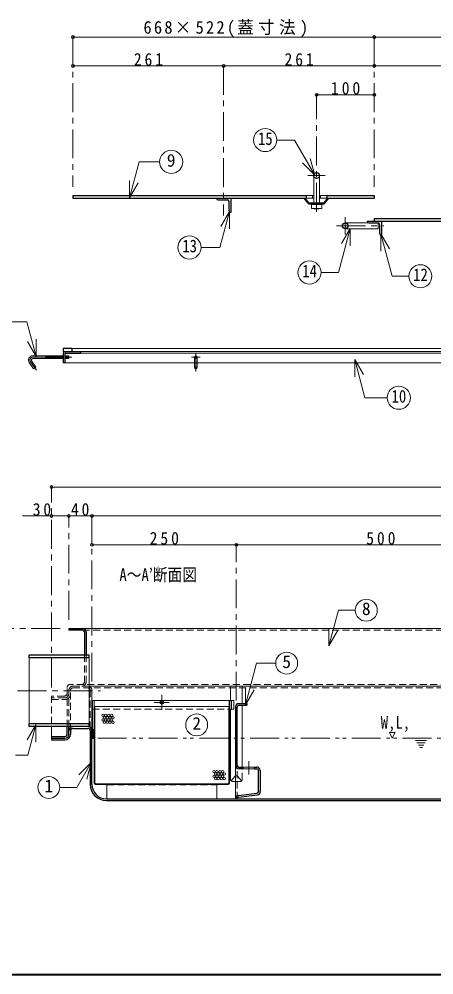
# Model space of a CAD drawing. Units: millimetres at full size, sheet at 1:10. Extents: x -2102 to 1948, y -1411 to 1399.
# Drawn here: x -1183 to -465, y -1411 to 245 of the extents above; entities that cross this region are included whole.
import ezdxf
from ezdxf.enums import TextEntityAlignment as Align

# ---------------------------------------------------------------- set-up
doc = ezdxf.new("R2010")
doc.units = ezdxf.units.MM
doc.header["$LTSCALE"] = 10
doc.header["$PDMODE"] = 32
doc.header["$PDSIZE"] = 5
for name, pattern in [('CHAIN1', [8, 5, -1, 1, -1]), ('DASHED1', [1.8, 1.2, -0.6]), ('DOUBLE_CHAIN1', [8.8, 5, -1, 0.6, -0.6, 0.6, -1])]:
    doc.linetypes.add(name, pattern=pattern)
doc.layers.add('0-0____1', color=4, linetype='Continuous', lineweight=9)
doc.styles.add('ＭＳ ゴシック', font='')
doc.styles.get('ＭＳ ゴシック').set_extended_font_data('MS Gothic')

msp = doc.modelspace()

# ---------------------------------------------------------------- linework, layer by layer
at = {"layer": '0-0____1', "linetype": 'CHAIN1'}
for p, q in [((-1090.14, 213.96), (-1090.14, -45.54)), ((-568.14, 213.96), (-568.14, -45.54)), ((-829.14, 163.96), (-829.14, -95.04)), ((-668.14, -88.54), (-668.14, 113.96)), ((-683.14, -26.04), (-653.14, -26.04)), ((-618.64, -98.04), (-618.64, -128.04)), ((-633.64, -113.04), (-551.64, -113.04)), ((-1159.54, -340.54), (-1092.04, -340.54)), ((-869.64, -340.54), (-884.64, -340.54)), ((-877.14, -333.04), (-877.14, -365.47)), ((-1163.64, -348.41), (-1153.32, -363.14)), ((-1127.14, -912.54), (-1127.14, -565.54)), ((-1097.14, -795.54), (-1097.14, -615.54)), ((-1057.14, -902.54), (-1057.14, -615.54)), ((-807.14, -935.54), (-807.14, -665.54)), ((-1112.14, -810.54), (-1266.14, -810.54)), ((-1266.14, -918.54), (-1042.14, -918.54)), ((-936.14, -925.54), (-936.14, -951.54)), ((-949.14, -938.54), (-923.14, -938.54)), ((-785.64, -1040.54), (-785.64, -1063.54))]:
    msp.add_line(p, q, dxfattribs=at)
at = {"layer": '0-0____1'}
for p, q in [((-568.14, 213.96), (-1090.14, 213.96)), ((-46.14, 213.96), (-568.14, 213.96)), ((-1090.14, 163.96), (-829.14, 163.96)), ((-829.14, 163.96), (-568.14, 163.96)), ((-568.14, 163.96), (-307.14, 163.96)), ((-568.14, 113.96), (-668.14, 113.96)), ((-673.14, -60.54), (-675.14, -60.54)), ((-673.14, -65.04), (-675.14, -65.04)), ((-661.14, -60.54), (-663.14, -60.54)), ((-661.14, -65.04), (-663.14, -65.04)), ((477.86, -325.54), (-1092.14, -325.54)), ((-1137.04, -343.04), (-1137.04, -338.04)), ((-1136.17, -338.04), (-1136.58, -343.04)), ((-1135.17, -338.04), (-1135.58, -343.04)), ((-1134.17, -338.04), (-1134.58, -343.04)), ((-1133.16, -338.04), (-1133.57, -343.04)), ((-1132.16, -338.04), (-1132.57, -343.04)), ((-1131.16, -338.04), (-1131.57, -343.04)), ((-1130.15, -338.04), (-1130.56, -343.04)), ((-1129.15, -338.04), (-1129.56, -343.04)), ((-1128.15, -338.04), (-1128.56, -343.04)), ((-1127.14, -338.04), (-1127.55, -343.04)), ((-1126.14, -338.04), (-1126.55, -343.04)), ((-1125.14, -338.04), (-1125.55, -343.04)), ((-1124.13, -338.04), (-1124.54, -343.04)), ((-1123.13, -338.04), (-1123.54, -343.04)), ((-1122.13, -338.04), (-1122.54, -343.04)), ((-1121.12, -338.04), (-1121.53, -343.04)), ((-1120.12, -338.04), (-1120.53, -343.04)), ((-1119.12, -338.04), (-1119.53, -343.04)), ((-1118.11, -338.04), (-1118.52, -343.04)), ((-1117.11, -338.04), (-1117.52, -343.04)), ((-1116.11, -338.04), (-1116.52, -343.04)), ((-1115.1, -338.04), (-1115.51, -343.04)), ((-1114.1, -338.04), (-1114.51, -343.04)), ((-1113.1, -338.04), (-1113.51, -343.04)), ((-1112.09, -338.04), (-1112.5, -343.04)), ((-1111.09, -338.04), (-1111.5, -343.04)), ((-1110.09, -338.04), (-1110.5, -343.04)), ((-1109.08, -338.04), (-1109.49, -343.04)), ((-1108.08, -338.04), (-1108.49, -343.04)), ((-1107.14, -338.88), (-1107.49, -343.04)), ((-1104.07, -338.04), (-1104.14, -339)), ((-1103.06, -338.04), (-1103.47, -343.04)), ((-1102.06, -338.04), (-1102.47, -343.04)), ((-1101.06, -338.04), (-1101.47, -343.04)), ((-1100.05, -338.04), (-1100.46, -343.04)), ((-1099.05, -338.04), (-1099.46, -343.04)), ((-1098.05, -338.04), (-1098.46, -343.04)), ((-1097.04, -338.04), (-1097.45, -343.04)), ((282.86, -350.54), (-1104.14, -350.54)), ((-879.64, -350.54), (-879.64, -359.04)), ((-874.64, -350.54), (-874.64, -359.04)), ((-1127.14, -565.54), (512.86, -565.54)), ((-1177.14, -615.54), (-1097.14, -615.54)), ((-1073.14, -810.54), (458.86, -810.54)), ((-1062.14, -910.54), (449.86, -910.54)), ((-1053.14, -935.54), (-819.14, -935.54)), ((-1052.14, -945.54), (-820.14, -945.54))]:
    msp.add_line(p, q, dxfattribs=at)
at = {"layer": '0-0____1', "color": 7, "lineweight": 18}
for p, q in [((-671.29, -25.2), (-679.06, 3.77)), ((-991.92, -64.43), (-975.24, -2.21)), ((-975.24, -2.21), (-939.91, -2.21)), ((-671.29, -25.2), (-692.5, -3.99)), ((-673.14, -26.04), (-673.14, -73.54)), ((-663.14, -26.04), (-663.14, -73.54)), ((-991.92, -64.43), (-991.92, -34.43)), ((-991.92, -64.43), (-976.92, -38.45)), ((-686.14, -65.04), (-675.14, -65.04)), ((-650.14, -65.04), (-661.14, -65.04)), ((-677.14, -76.04), (-659.14, -76.04)), ((-677.14, -83.04), (-677.14, -76.04)), ((-673.14, -75.04), (-673.14, -75.64)), ((-672.14, -75.54), (-664.14, -75.54)), ((-664.14, -75.54), (-668.14, -76.04)), ((-668.14, -76.04), (-668.14, -83.04)), ((-659.14, -76.04), (-664.14, -75.54)), ((-663.14, -75.04), (-663.14, -75.64)), ((-659.14, -83.04), (-659.14, -76.04)), ((-819.13, -88.2), (-835.83, -150.53)), ((-819.13, -88.2), (-834.13, -114.18)), ((-819.13, -88.2), (-819.13, -118.2)), ((-677.14, -83.04), (-659.14, -83.04)), ((-677.14, -83.04), (-672.14, -83.54)), ((-672.14, -83.54), (-668.14, -83.04)), ((-668.14, -83.04), (-664.14, -83.54)), ((-618.64, -108.04), (-577.64, -108.04)), ((-609.71, -117.65), (-630.14, -193.89)), ((-609.71, -117.65), (-624.71, -143.63)), ((-609.71, -117.65), (-609.71, -147.65)), ((-556.82, -126.95), (-556.82, -156.95)), ((-556.82, -126.95), (-541.82, -152.94)), ((-868.2, -150.53), (-835.83, -150.53)), ((-660.41, -193.89), (-630.14, -193.89)), ((-1206.97, -279.29), (-1169.79, -279.29)), ((-1153.72, -339.26), (-1169.79, -279.29)), ((-1153.72, -339.26), (-1168.72, -313.28)), ((-1153.72, -339.26), (-1153.72, -309.26)), ((-1077.14, -330.54), (462.86, -330.54)), ((-1161.59, -346.98), (-1154.14, -357.61)), ((-1159.54, -338.04), (-1107.14, -338.04)), ((-1159.54, -343.04), (-1107.14, -343.04)), ((-1104.14, -338.04), (-1097.04, -338.04)), ((-1104.14, -343.04), (-1097.04, -343.04)), ((-1097.04, -343.04), (-1097.04, -338.04)), ((-1077.14, -333.54), (462.86, -333.54)), ((-602, -344.81), (-587, -370.79)), ((-602, -344.81), (-602, -374.81)), ((-602, -344.81), (-584.29, -410.9)), ((-1165.68, -349.84), (-1158.24, -360.47)), ((-1154.14, -357.61), (-1158.24, -360.47)), ((-584.29, -410.9), (-545.7, -410.9)), ((-646.82, -840.29), (-646.82, -810.29)), ((-646.82, -840.29), (-631.82, -814.31)), ((-1166.14, -861.27), (-1166.14, -975.82)), ((-1062.14, -975.82), (-1062.14, -861.27)), ((-791.35, -942.52), (-772.1, -870.65)), ((-738.88, -870.65), (-772.1, -870.65)), ((-817.05, -935.54), (-817.05, -910.54)), ((-797.24, -910.54), (-797.24, -940.54)), ((-1057.14, -987.54), (-1057.14, -917.54)), ((-791.35, -942.52), (-791.35, -912.52)), ((-791.35, -942.52), (-776.35, -916.54)), ((-1056.14, -935.54), (-1053.14, -935.54)), ((-1056.14, -935.54), (-1056.14, -985.54)), ((-1053.14, -985.54), (-1053.14, -935.54)), ((-816.14, -935.54), (-811.14, -935.54)), ((-797.24, -1050.54), (-797.24, -943.54)), ((-1053.14, -945.54), (-1052.14, -945.54)), ((-1052.14, -1078.54), (-1052.14, -945.54)), ((-820.14, -945.54), (-819.14, -945.54)), ((-820.14, -1078.54), (-820.14, -945.54)), ((-819.14, -1078.54), (-819.14, -950.54)), ((-817.05, -1072.54), (-817.05, -950.54)), ((-816.14, -950.54), (-811.14, -950.54)), ((-1154.06, -977.54), (-1169.06, -1003.53)), ((-1154.06, -977.54), (-1168.09, -1029.9)), ((-1154.06, -977.54), (-1154.06, -1007.54)), ((-1127.14, -997.54), (-1127.14, -980.54)), ((-1053.14, -1078.54), (-1053.14, -1000.54)), ((-1189.41, -1029.9), (-1168.09, -1029.9)), ((-1058.44, -1042.65), (-1083.39, -1085.87)), ((-1058.44, -1042.65), (-1079.65, -1063.86)), ((-1058.44, -1042.65), (-1066.2, -1071.62)), ((-808.64, -1047.54), (-808.64, -1105.54)), ((-795.64, -1050.54), (-775.64, -1050.54)), ((-775.64, -1053.54), (-795.64, -1053.54)), ((-816.17, -1074.66), (-809.28, -1066.43)), ((-808.64, -1075.54), (-814.05, -1075.54)), ((-1112.88, -1085.87), (-1083.39, -1085.87)), ((-821.14, -1079.54), (-1051.14, -1079.54)), ((-821.14, -1080.54), (-1051.14, -1080.54)), ((-1031.14, -1080.54), (-1031.14, -1105.54)), ((-841.14, -1080.54), (-841.14, -1105.54))]:
    msp.add_line(p, q, dxfattribs=at)
at = {"layer": '0-0____1', "color": 5, "lineweight": 25}
for p, q in [((-1090.14, -60.54), (-1090.14, -65.04)), ((-1090.14, -60.54), (-686.14, -60.54)), ((-1090.14, -65.04), (-686.14, -65.04)), ((-816.64, -65.04), (-816.64, -90.04)), ((-682.55, -73.92), (-689.64, -65.04)), ((-681.37, -72.98), (-687.72, -65.04)), ((-686.14, -60.54), (-686.14, -65.04)), ((-654.92, -72.98), (-648.57, -65.04)), ((-653.74, -73.92), (-646.64, -65.04)), ((-650.14, -60.54), (-568.14, -60.54)), ((-568.14, -60.54), (-568.14, -65.04)), ((-838.64, -68.04), (-822.64, -68.04)), ((-819.64, -87.04), (-819.64, -71.04)), ((-656.09, -73.54), (-680.2, -73.54)), ((-680.2, -75.04), (-656.09, -75.04)), ((-580.64, -105.04), (-46.14, -105.04)), ((-577.64, -108.04), (-561.64, -108.04)), ((-568.14, -100.54), (-46.14, -100.54)), ((-568.14, -100.54), (-568.14, -105.04)), ((-558.64, -127.04), (-558.64, -111.04)), ((-555.64, -105.04), (-555.64, -130.04)), ((-1107.14, -325.54), (-1107.14, -330.54)), ((-1092.14, -325.54), (-1107.14, -325.54)), ((-1107.14, -330.54), (-1077.14, -330.54)), ((-1092.14, -325.54), (-1092.14, -330.54)), ((-1077.14, -330.54), (-1077.14, -333.54)), ((-1107.14, -333.54), (-1107.14, -350.54)), ((-1104.14, -334.54), (-1104.14, -350.54)), ((-1103.14, -333.54), (-1077.14, -333.54)), ((-1104.14, -350.54), (-1107.14, -350.54)), ((-1097.14, -810.54), (-1097.14, -813.54)), ((-1097.14, -810.54), (-1073.14, -810.54)), ((-1073.14, -813.54), (-1097.14, -813.54)), ((-1070.14, -816.54), (-1070.14, -856.54)), ((-1067.14, -816.54), (-1067.14, -856.54)), ((-1062.14, -856.54), (-1166.14, -856.54)), ((-1166.14, -861.27), (-1166.14, -856.54)), ((-1062.14, -861.27), (-1062.14, -856.54)), ((-1062.14, -861.27), (-1166.14, -861.27)), ((-819.14, -950.54), (-819.14, -935.54)), ((-819.14, -935.54), (-816.14, -935.54)), ((-816.14, -935.54), (-816.14, -950.54)), ((-802.64, -943.54), (-788.64, -943.54)), ((-819.14, -950.54), (-816.14, -950.54)), ((-808.64, -946.54), (-808.64, -1047.54)), ((-805.64, -1047.54), (-805.64, -946.54)), ((-1062.14, -975.82), (-1166.14, -975.82)), ((-1166.14, -980.54), (-1166.14, -975.82)), ((-1062.14, -980.54), (-1062.14, -975.82)), ((-1062.14, -980.54), (-1166.14, -980.54)), ((-1100.14, -993.54), (-1100.14, -980.54)), ((-1097.14, -993.54), (-1097.14, -980.54)), ((-1094.14, -987.54), (-1094.14, -993.54)), ((-1090.14, -983.54), (-1064.14, -983.54)), ((-1060.14, -987.54), (-1060.14, -1080.54)), ((-1057.14, -1080.54), (-1057.14, -987.54)), ((-1056.14, -985.54), (-1056.14, -1000.54)), ((-1056.14, -985.54), (-1053.14, -985.54)), ((-1127.14, -997.54), (-1127.14, -1003.54)), ((-1127.14, -997.54), (-1104.14, -997.54)), ((-1127.14, -1000.54), (-1104.14, -1000.54)), ((-1127.14, -1003.54), (-1104.14, -1003.54)), ((-802.64, -1050.54), (-795.64, -1050.54)), ((-795.64, -1053.54), (-802.64, -1053.54)), ((-795.64, -1050.54), (-795.64, -1053.54)), ((-775.64, -1050.54), (-775.64, -1053.54)), ((-775.64, -1050.54), (-771.64, -1050.54)), ((-775.64, -1053.54), (-771.64, -1053.54)), ((-768.64, -1092.88), (-768.64, -1056.54)), ((-765.64, -1056.54), (-765.64, -1092.88)), ((-1032.14, -1105.54), (417.86, -1105.54)), ((-1032.14, -1108.54), (417.86, -1108.54)), ((-803.34, -1099.58), (-771.3, -1095.86)), ((-802.99, -1102.56), (-770.95, -1098.84))]:
    msp.add_line(p, q, dxfattribs=at)
at = {"layer": '0-0____1', "linetype": 'DASHED1'}
for p, q in [((-674.14, -73.54), (-674.14, -75.04)), ((-673.14, -73.54), (-673.14, -75.04)), ((-663.14, -73.54), (-663.14, -75.04)), ((-662.14, -73.54), (-662.14, -75.04)), ((-879.64, -350.54), (-879.64, -340.54)), ((-874.64, -350.54), (-874.64, -340.54)), ((-1056.14, -950.54), (-819.14, -950.54)), ((-797.24, -1072.54), (-797.24, -1050.54)), ((-800.24, -1075.54), (-808.64, -1075.54)), ((-805.01, -1066.43), (-798.12, -1074.66)), ((-1031.14, -1081.54), (-841.14, -1081.54))]:
    msp.add_line(p, q, dxfattribs=at)
at = {"layer": '0-0____1', "color": 7, "linetype": 'DASHED1', "lineweight": 18}
for p, q in [((-1073.14, -813.54), (458.86, -813.54)), ((-1070.14, -856.54), (-1070.14, -902.54)), ((-1067.14, -856.54), (-1067.14, -902.54)), ((458.86, -907.54), (-1095.14, -907.54)), ((-1090.14, -910.54), (-1062.14, -910.54)), ((-1100.14, -980.54), (-1100.14, -912.54)), ((-1097.14, -980.54), (-1097.14, -917.54)), ((-1094.14, -987.54), (-1094.14, -917.54)), ((-1090.14, -913.54), (449.86, -913.54)), ((-1060.14, -917.54), (-1060.14, -987.54)), ((-1105.14, -927.54), (-1127.14, -927.54)), ((-1127.14, -927.54), (-1127.14, -980.54)), ((-1104.14, -930.54), (-1127.14, -930.54)), ((-1127.14, -933.54), (-1104.14, -933.54)), ((-805.64, -1105.54), (-805.64, -1047.54))]:
    msp.add_line(p, q, dxfattribs=at)
at = {"layer": '0-0____1', "linetype": 'DOUBLE_CHAIN1'}
for p, q in [((-1047.14, -1000.54), (284.86, -1000.54)), ((-496.65, -1004.54), (-477.45, -1004.54)), ((-494.25, -1008.54), (-479.85, -1008.54)), ((-491.85, -1012.54), (-482.25, -1012.54)), ((-489.45, -1016.54), (-484.65, -1016.54))]:
    msp.add_line(p, q, dxfattribs=at)
at = {"layer": '0-0____1', "color": 1, "lineweight": 40}
msp.add_line((1947.86, -1410.54), (-2102.14, -1410.54), dxfattribs=at)
at = {"layer": '0-0____1', "color": 7, "lineweight": 18}
for points in [[(-671.29, -25.2), (-706.33, 35.49), (-737.09, 35.49)], [(-686.14, -60.54), (-675.14, -60.54), (-675.14, -65.04)], [(-650.14, -60.54), (-661.14, -60.54), (-661.14, -65.04)], [(-668.14, -76.04), (-672.14, -75.54), (-677.14, -76.04)], [(-672.14, -83.54), (-664.14, -83.54), (-659.14, -83.04)], [(-618.64, -118.04), (-561.64, -118.04), (-561.64, -108.04)], [(-556.82, -126.95), (-537.14, -200.37), (-508.38, -200.37)], [(-646.82, -840.29), (-630.37, -778.9), (-601.05, -778.9)], [(-811.14, -935.54), (-811.14, -936.68), (-811.14, -950.54)]]:
    msp.add_lwpolyline(points, dxfattribs=at)
at = {"layer": '0-0____1', "color": 5, "lineweight": 25}
for points in [[(-650.14, -60.54), (-650.14, -65.04), (-568.14, -65.04)], [(-802.64, -940.54), (-788.64, -940.54), (-788.64, -943.54)], [(-1056.14, -1000.54), (-1053.14, -1000.54), (-1053.14, -985.54)]]:
    msp.add_lwpolyline(points, dxfattribs=at)
at = {"layer": '0-0____1'}
for points in [[(-1097.14, -615.54), (-1057.14, -615.54), (442.86, -615.54)], [(-1057.14, -665.54), (-807.14, -665.54), (-307.14, -665.54)]]:
    msp.add_lwpolyline(points, dxfattribs=at)
msp.add_lwpolyline([(-542.05, -990.54), (-532.05, -990.54), (-537.05, -1000.54)], close=True, dxfattribs=at)
at = {"layer": '0-0____1', "color": 7, "lineweight": 18}
for centre, radius in [((-757.09, 35.49), 20), ((-919.91, -2.21), 20), ((-888.2, -150.53), 20), ((-680.41, -193.89), 20), ((-488.38, -200.37), 20), ((-525.7, -410.9), 20), ((-582.05, -778.9), 19), ((-719.88, -870.65), 19), ((-875.73, -977.54), 19), ((-1131.88, -1085.87), 19)]:
    msp.add_circle(centre, radius, dxfattribs=at)
at = {"layer": '0-0____1', "color": 5, "lineweight": 25}
for centre, radius in [((-668.14, -26.04), 5), ((-618.64, -113.04), 5), ((-936.14, -938.54), 3)]:
    msp.add_circle(centre, radius, dxfattribs=at)
at = {"layer": '0-0____1'}
for centre, radius in [((-877.14, -340.54), 2.5), ((-1038.14, -961), 2), ((-1033.14, -961), 2), ((-1028.14, -961), 2), ((-1023.14, -961), 2), ((-1038.14, -969), 2), ((-1035.64, -965), 2), ((-1035.64, -973), 2), ((-1033.14, -969), 2), ((-1030.64, -965), 2), ((-1030.64, -973), 2), ((-1028.14, -969), 2), ((-1025.64, -965), 2), ((-1025.64, -973), 2), ((-1023.14, -969), 2), ((-1020.64, -965), 2), ((-1020.64, -973), 2), ((-845.58, -1058.43), 2), ((-840.58, -1058.43), 2), ((-835.58, -1058.43), 2), ((-830.58, -1058.43), 2), ((-845.58, -1066.43), 2), ((-843.08, -1062.43), 2), ((-843.08, -1070.43), 2), ((-840.58, -1066.43), 2), ((-838.08, -1062.43), 2), ((-838.08, -1070.43), 2), ((-835.58, -1066.43), 2), ((-833.08, -1062.43), 2), ((-833.08, -1070.43), 2), ((-830.58, -1066.43), 2), ((-828.08, -1062.43), 2), ((-828.08, -1070.43), 2)]:
    msp.add_circle(centre, radius, dxfattribs=at)
at = {"layer": '0-0____1', "color": 5, "lineweight": 25}
for centre, radius, start, end in [((-838.64, -65.04), 3, 180, 270), ((-822.64, -71.04), 3, 0, 90), ((-680.2, -72.04), 3, 218.65981, 270), ((-680.2, -72.04), 1.5, 218.65981, 270), ((-656.09, -72.04), 1.5, 270, 321.34019), ((-656.09, -72.04), 3, 270, 321.34019), ((-816.64, -87.04), 3, 180, 270), ((-577.64, -105.04), 3, 180, 270), ((-561.64, -111.04), 3, 0, 90), ((-555.64, -127.04), 3, 180, 270), ((-1104.14, -333.54), 3, 90, 180), ((-1103.14, -334.54), 1, 90, 180), ((-1073.14, -816.54), 6, 0, 90), ((-1073.14, -816.54), 3, 0, 90), ((-802.64, -946.54), 6, 90, 180), ((-802.64, -946.54), 3, 90, 180), ((-1090.14, -987.54), 7, 90, 180), ((-1090.14, -987.54), 4, 90, 180), ((-1064.14, -987.54), 7, 0, 90), ((-1064.14, -987.54), 4, 0, 90), ((-1104.14, -993.54), 7, 270, 0), ((-1104.14, -993.54), 10, 270, 0), ((-1104.14, -993.54), 4, 270, 0), ((-802.64, -1047.54), 6, 180, 270), ((-802.64, -1047.54), 3, 180, 270), ((-771.64, -1056.54), 6, 0, 90), ((-771.64, -1056.54), 3, 0, 90), ((-1032.14, -1080.54), 28, 180, 270), ((-1032.14, -1080.54), 25, 180, 270), ((-802.64, -1105.54), 6, 96.63251, 180), ((-802.64, -1105.54), 3, 96.63251, 180), ((-771.64, -1092.88), 3, 276.63251, 360), ((-771.64, -1092.88), 6, 276.63251, 360)]:
    msp.add_arc(centre, radius, start, end, dxfattribs=at)
at = {"layer": '0-0____1', "color": 7, "lineweight": 18}
for centre, radius, start, end in [((-1159.54, -345.54), 7.5, 90, 215), ((-1159.54, -345.54), 2.5, 90, 215), ((-1064.14, -917.54), 7, 0, 73.39845), ((-814.05, -1072.54), 3, 180, 270), ((-807.14, -1068.54), 3, 120, 135.27973), ((-1051.14, -1078.54), 2, 180, 270), ((-1051.14, -1078.54), 1, 180, 270), ((-821.14, -1078.54), 1, 270, 0), ((-821.14, -1078.54), 2, 270, 0)]:
    msp.add_arc(centre, radius, start, end, dxfattribs=at)
at = {"layer": '0-0____1', "linetype": 'CHAIN1'}
msp.add_arc((-1159.54, -345.54), 5, 90, 215, dxfattribs=at)
at = {"layer": '0-0____1', "color": 7, "linetype": 'DASHED1', "lineweight": 18}
for centre, radius, start, end in [((-1095.14, -912.54), 5, 90, 180), ((-1090.14, -917.54), 7, 90, 180), ((-1075.14, -902.54), 8, 270, 0), ((-1075.14, -902.54), 5, 270, 0), ((-1064.14, -917.54), 7, 73.39845, 90), ((-1105.14, -922.54), 5, 270, 0), ((-1104.14, -923.54), 10, 270, 0), ((-1104.14, -923.54), 7, 270, 0), ((-1090.14, -917.54), 4, 90, 180), ((-1064.14, -917.54), 4, 0, 90)]:
    msp.add_arc(centre, radius, start, end, dxfattribs=at)
at = {"layer": '0-0____1', "linetype": 'DASHED1'}
for centre, start, end in [((-807.14, -1068.54), 44.72027, 120), ((-800.24, -1072.54), 270, 0)]:
    msp.add_arc(centre, 3, start, end, dxfattribs=at)
at = {"layer": '0-0____1'}
msp.add_ellipse((-877.14, -359.03), major_axis=(2.5, 0), ratio=0.57, dxfattribs=at)
for p in [(-1090.14, 213.96), (-568.14, 213.96), (-1090.14, 163.96), (-829.14, 163.96), (-568.14, 163.96), (-668.14, 113.96), (-568.14, 113.96), (-1127.14, -565.54), (-1127.14, -615.54), (-1097.14, -615.54), (-1057.14, -615.54), (-1057.14, -665.54), (-807.14, -665.54)]:
    msp.add_point(p, dxfattribs=at)

# ---------------------------------------------------------------- texts
at = {"layer": '0-0____1', "color": 7, "style": 'ＭＳ ゴシック', "width": 0.85}
for s, p in [('15', (-769.59, 20.49)), ('13', (-900.7, -165.53)), ('14', (-692.91, -208.89)), ('12', (-500.88, -215.37)), ('10', (-538.2, -425.9)), ('A～A’断面図', (-1009.64, -735.04)), ('W,L,', (-557.05, -990.54))]:
    msp.add_text(s, height=21.99, dxfattribs=at).set_placement(p, align=Align.BOTTOM_LEFT)
at = {"layer": '0-0____1', "color": 7, "style": 'ＭＳ ゴシック'}
for s, p in [('9', (-927.41, -17.21)), ('8', (-589.55, -793.9)), ('5', (-727.38, -885.65)), ('2', (-883.23, -992.54)), ('1', (-1139.38, -1100.87))]:
    msp.add_text(s, height=21.99, dxfattribs=at).set_placement(p, align=Align.BOTTOM_LEFT)
at = {"layer": '0-0____1', "color": 7, "char_height": 21.99, "attachment_point": 7, "style": 'ＭＳ ゴシック'}
for s, insert in [('\\T1.27;\\W0.95;668×522(蓋寸法)', (-967.89, 213.96)), ('\\T1.38;\\W0.9;261', (-984.64, 163.96)), ('\\T1.38;\\W0.9;261', (-723.64, 163.96)), ('\\T1.38;\\W0.9;100', (-643.14, 113.96)), ('\\T1.36;\\W0.9;30', (-1159.64, -615.54)), ('\\T1.36;\\W0.9;40', (-1093.39, -615.54)), ('\\T1.38;\\W0.9;250', (-957.14, -665.54)), ('\\T1.38;\\W0.9;500', (-582.14, -665.54))]:
    msp.add_mtext(s, dxfattribs=dict(at, insert=insert))

doc.saveas('drawing.dxf')
